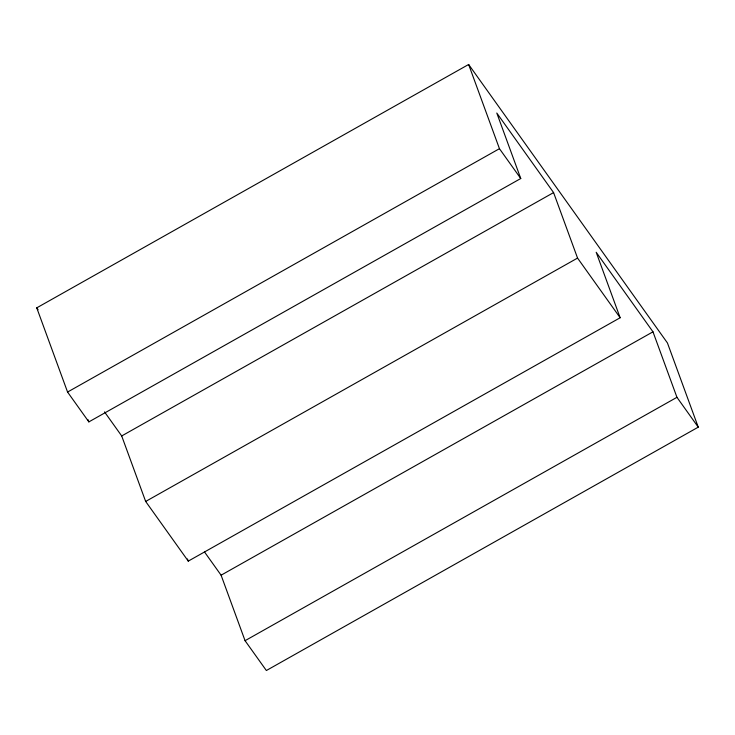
<?xml version="1.0" encoding="UTF-8"?>
<svg xmlns="http://www.w3.org/2000/svg" width="735" height="735" viewBox="0 0 735 735"><rect width="100%" height="100%" fill="white"/><g stroke="black" fill="none" stroke-linecap="round" stroke-linejoin="round"><path stroke-width="1.1" d="M104.526 411.903L121.698 435.956L145.659 501.454L188.261 561.127L620.147 317.75L577.554 258.077L553.584 192.588L496.786 113.025L520.757 178.513L88.861 421.89L67.565 392.049L36.75 307.846L468.636 64.478L667.435 342.951L698.25 427.154L266.364 670.522L245.058 640.69L221.097 575.193L204.587 552.068M67.565 392.049L499.451 148.681L468.636 64.478M121.698 435.956L553.584 192.588M145.659 501.454L577.554 258.077M221.097 575.193L652.983 331.825L596.186 252.261L620.147 317.75M245.058 640.69L676.953 397.313L652.983 331.825M499.451 148.681L520.757 178.513M676.953 397.313L698.25 427.154M36.75 307.846L38.082 309.711M187.48 558.977L188.261 561.127M88.081 419.74L88.861 421.89"/></g></svg>
